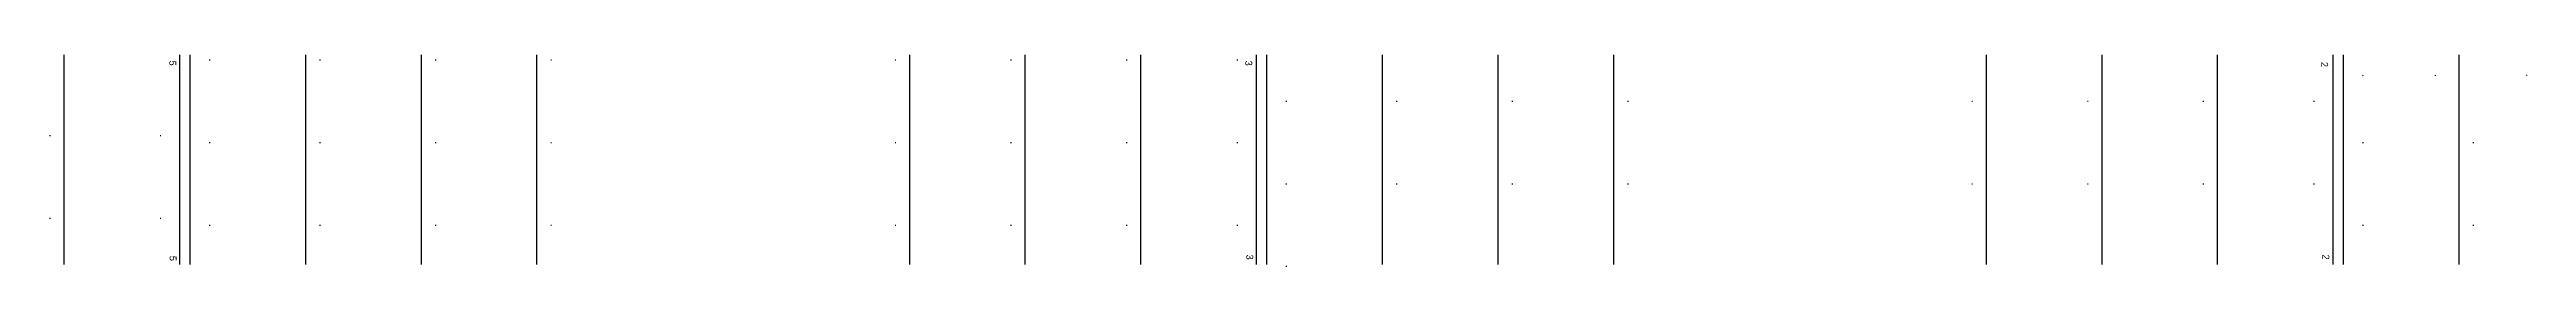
# Model space of a CAD drawing. Header units: millimetres. Extents: x 0 to 3072, y 0 to 988.
# Drawn here: x 1551 to 2268, y 58 to 120 of the extents above; entities that cross this region are included whole.
import ezdxf

# ---------------------------------------------------------------- set-up
doc = ezdxf.new("R2010")
doc.units = ezdxf.units.MM
for name, color, linetype in [('CUTME', 1, 'Continuous'), ('PEN1', 5, 'Continuous'), ('PEN2', 95, 'Continuous'), ('PENME', 3, 'Continuous'), ('TEXT', 7, 'Continuous')]:
    doc.layers.add(name, color=color, linetype=linetype)

msp = doc.modelspace()

# ---------------------------------------------------------------- linework, layer by layer
at = {"layer": 'CUTME', "ltscale": 22}
for p, q in [((1588.28, 58.943), (1588.28, 119.943)), ((1588.28, 58.943), (1588.28, 119.943)), ((1900.28, 58.943), (1900.28, 119.943)), ((2212.28, 58.943), (2212.28, 119.943))]:
    msp.add_line(p, q, dxfattribs=at)
at = {"layer": 'PEN1', "ltscale": 22}
for p, q in [((1591.28, 58.943), (1591.28, 119.943)), ((1903.28, 58.943), (1903.28, 119.943)), ((2215.28, 58.943), (2215.28, 119.943))]:
    msp.add_line(p, q, dxfattribs=at)
at = {"layer": 'PEN2', "ltscale": 22}
for p, q in [((1554.78, 58.943), (1554.78, 119.943)), ((1624.78, 58.943), (1624.78, 119.943)), ((1658.28, 58.943), (1658.28, 119.943)), ((1691.78, 58.943), (1691.78, 119.943)), ((1799.78, 58.943), (1799.78, 119.943)), ((1833.28, 58.943), (1833.28, 119.943)), ((1866.78, 58.943), (1866.78, 119.943)), ((1936.78, 58.943), (1936.78, 119.943)), ((1970.28, 58.943), (1970.28, 119.943)), ((2003.78, 58.943), (2003.78, 119.943)), ((2111.78, 58.943), (2111.78, 119.943)), ((2145.28, 58.943), (2145.28, 119.943)), ((2178.78, 58.943), (2178.78, 119.943)), ((2248.78, 58.943), (2248.78, 119.943))]:
    msp.add_line(p, q, dxfattribs=at)
at = {"layer": 'PENME', "ltscale": 22}
for p, q in [((1596.78, 118.445), (1597.03, 118.445)), ((1628.78, 118.443), (1629.03, 118.443)), ((1662.28, 118.443), (1662.53, 118.443)), ((1695.78, 118.443), (1696.03, 118.443)), ((1795.53, 118.443), (1795.78, 118.443)), ((1829.03, 118.443), (1829.28, 118.443)), ((1862.53, 118.443), (1862.78, 118.443)), ((1894.577, 118.443), (1894.827, 118.443)), ((2220.98, 113.768), (2220.782, 113.965)), ((2241.771, 114.034), (2241.772, 113.784)), ((2268.271, 114.119), (2268.272, 113.869)), ((1908.78, 106.445), (1909.03, 106.445)), ((1940.78, 106.443), (1941.03, 106.443)), ((1974.28, 106.443), (1974.53, 106.443)), ((2007.78, 106.443), (2008.03, 106.443)), ((2107.53, 106.443), (2107.78, 106.443)), ((2141.03, 106.443), (2141.28, 106.443)), ((2174.53, 106.443), (2174.78, 106.443)), ((2206.577, 106.443), (2206.827, 106.443)), ((1550.53, 96.443), (1550.78, 96.443)), ((1582.577, 96.443), (1582.827, 96.443)), ((1596.78, 94.445), (1597.03, 94.445)), ((1628.78, 94.443), (1629.03, 94.443)), ((1662.28, 94.443), (1662.53, 94.443)), ((1695.78, 94.443), (1696.03, 94.443)), ((1795.53, 94.443), (1795.78, 94.443)), ((1829.03, 94.443), (1829.28, 94.443)), ((1862.53, 94.443), (1862.78, 94.443)), ((1894.577, 94.443), (1894.827, 94.443)), ((2220.78, 94.445), (2221.03, 94.445)), ((2252.78, 94.443), (2253.03, 94.443)), ((1908.78, 82.445), (1909.03, 82.445)), ((1940.78, 82.443), (1941.03, 82.443)), ((1974.28, 82.443), (1974.53, 82.443)), ((2007.78, 82.443), (2008.03, 82.443)), ((2107.53, 82.443), (2107.78, 82.443)), ((2141.03, 82.443), (2141.28, 82.443)), ((2174.53, 82.443), (2174.78, 82.443)), ((2206.577, 82.443), (2206.827, 82.443)), ((1550.53, 72.443), (1550.78, 72.443)), ((1582.577, 72.443), (1582.827, 72.443)), ((1596.78, 70.445), (1597.03, 70.445)), ((1628.78, 70.443), (1629.03, 70.443)), ((1662.28, 70.443), (1662.53, 70.443)), ((1695.78, 70.443), (1696.03, 70.443)), ((1795.53, 70.443), (1795.78, 70.443)), ((1829.03, 70.443), (1829.28, 70.443)), ((1862.53, 70.443), (1862.78, 70.443)), ((1894.577, 70.443), (1894.827, 70.443)), ((2220.78, 70.445), (2221.03, 70.445)), ((2252.78, 70.443), (2253.03, 70.443)), ((1908.78, 58.445), (1909.03, 58.445))]:
    msp.add_line(p, q, dxfattribs=at)

# ---------------------------------------------------------------- texts
at = {"layer": 'TEXT', "ltscale": 22}
for s, p in [('5', (1585.232, 118.239)), ('3', (1897.019, 118.22)), ('2', (2208.784, 117.853)), ('5', (1585.327, 61.482)), ('3', (1897.333, 61.838)), ('2', (2209.139, 61.869))]:
    msp.add_text(s, height=2, rotation=270, dxfattribs=at).set_placement(p)

doc.saveas('drawing.dxf')
